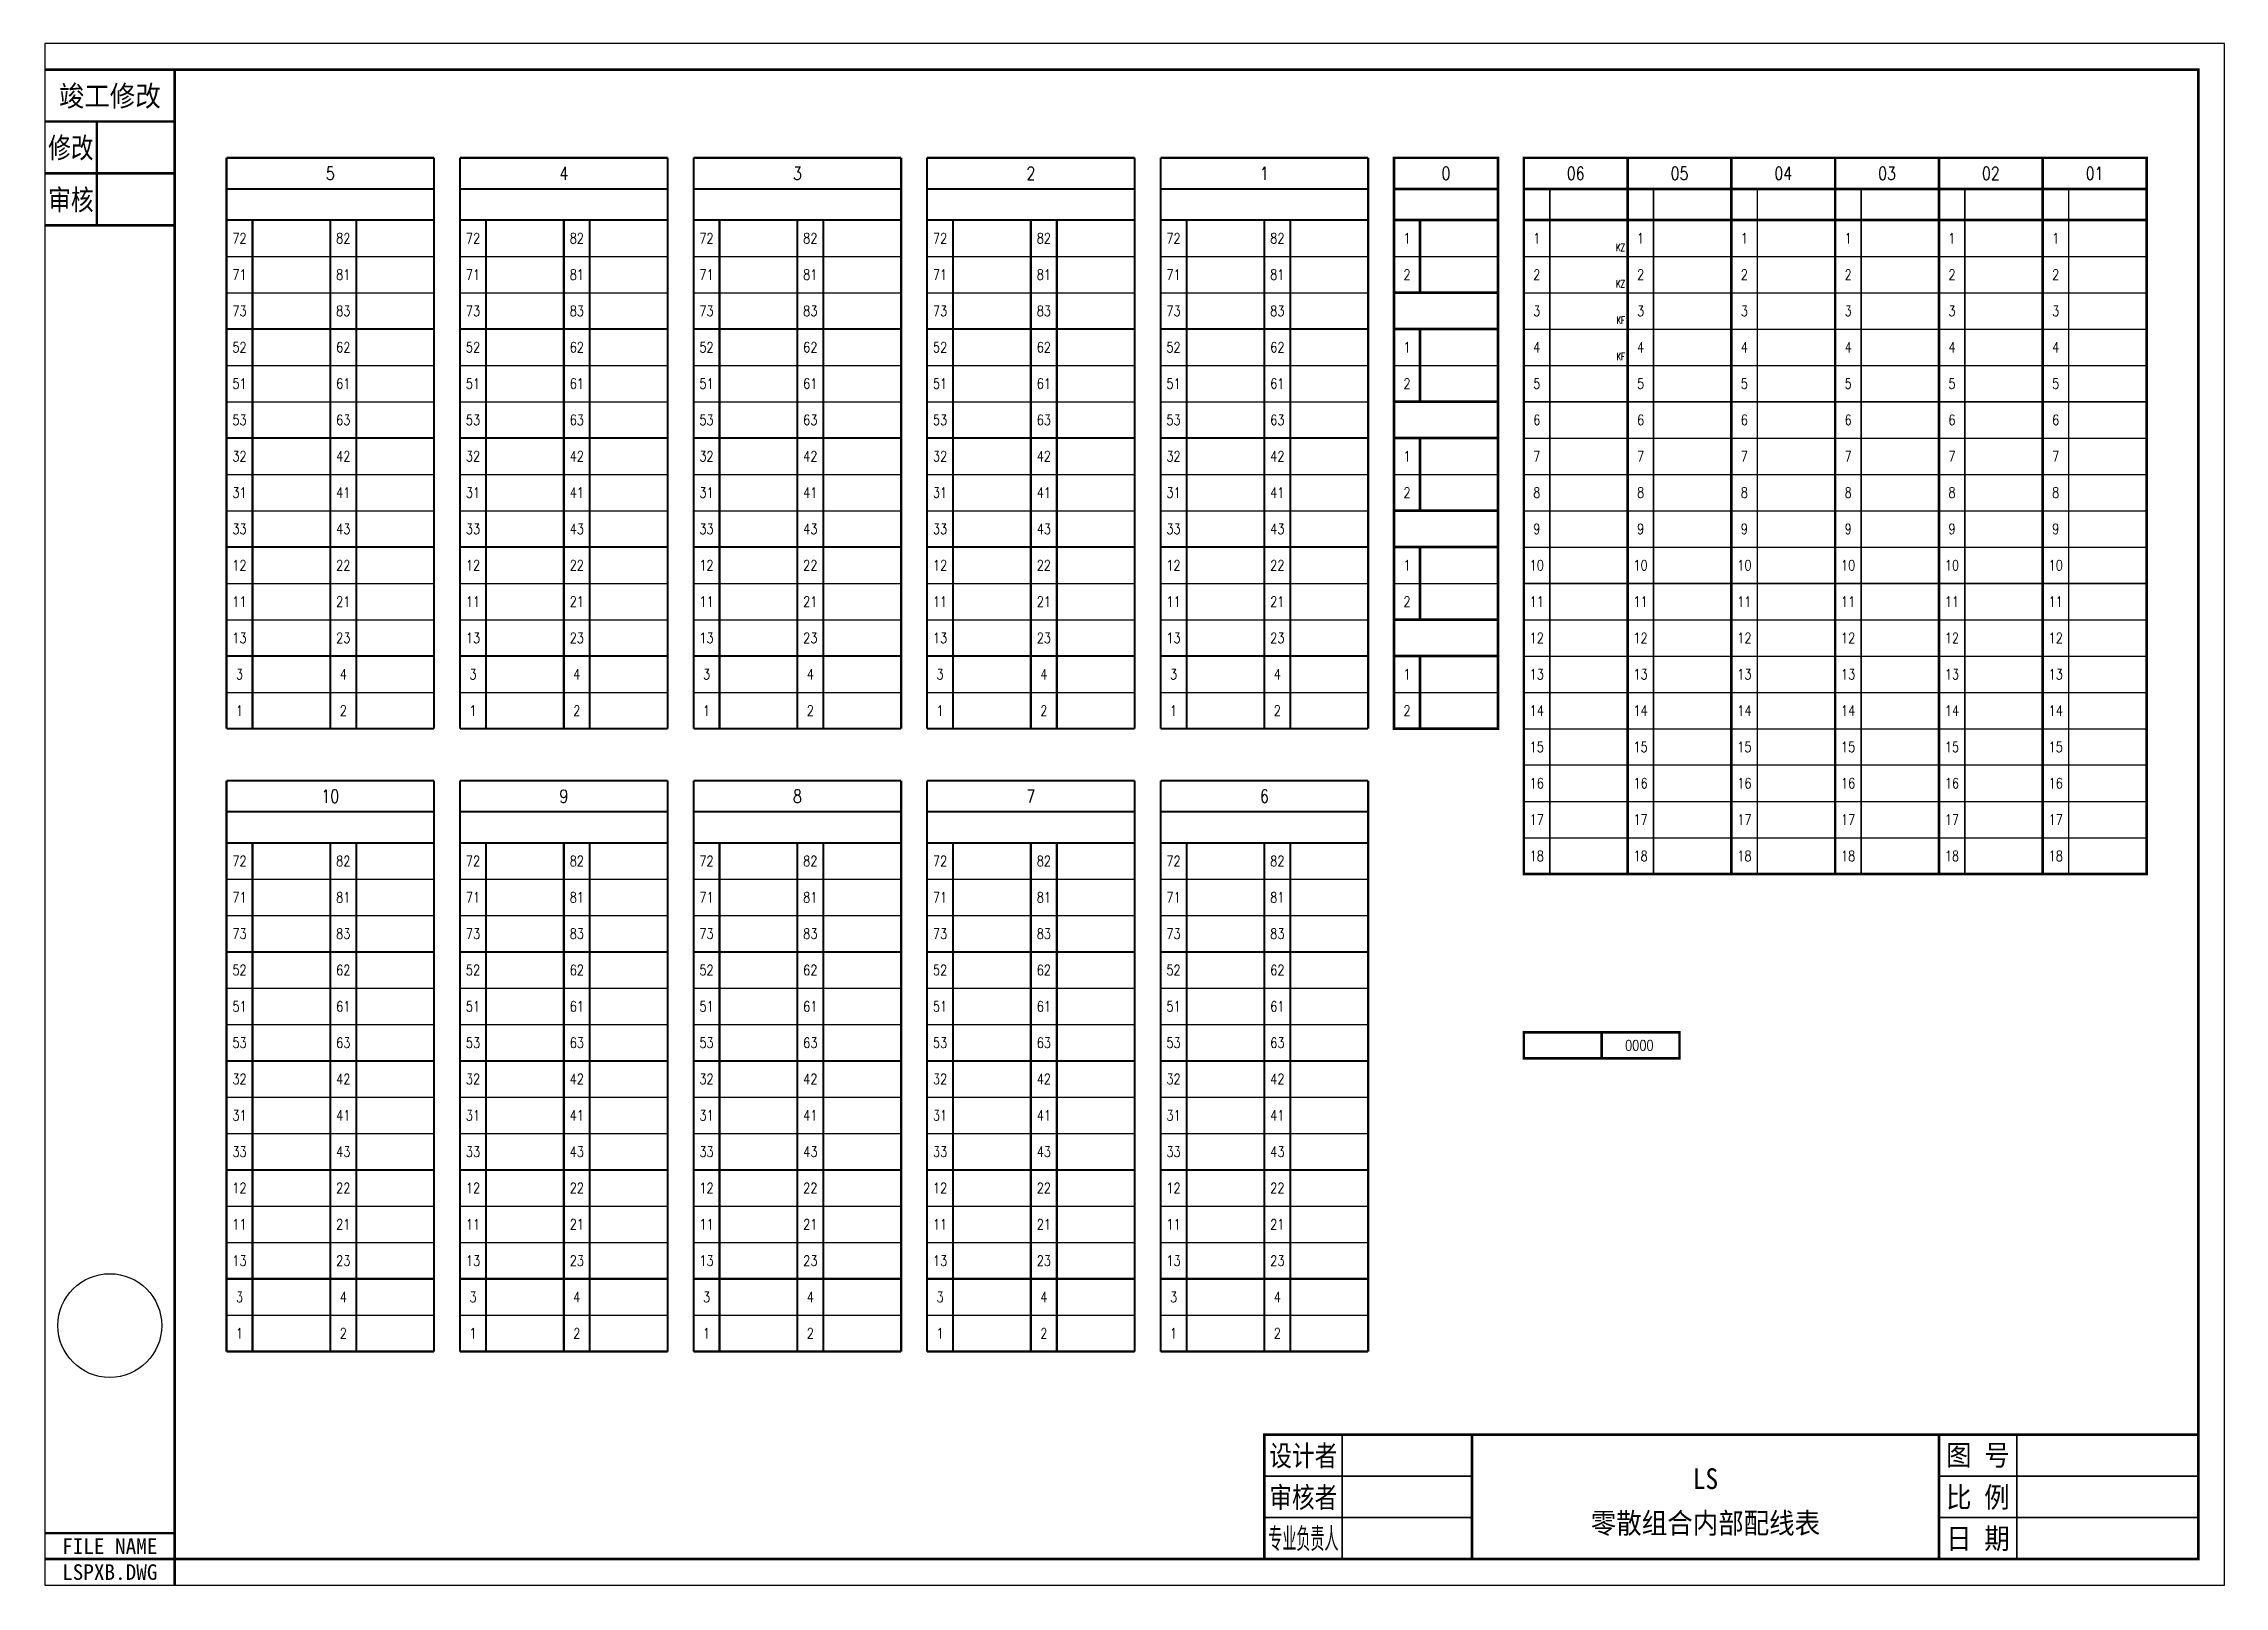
# Model space of a CAD drawing. Extents: x -35 to 385, y -165 to 132.
import ezdxf
from ezdxf.enums import TextEntityAlignment as Align

# ---------------------------------------------------------------- set-up
doc = ezdxf.new("R2010")
doc.units = 0
doc.header["$MEASUREMENT"] = 0
doc.layers.get('0').update_dxf_attribs({"linetype": 'CONTINUOUS'})
doc.styles.add('CHINESE', font='SimSun.ttf', dxfattribs={"width": 0.9})
doc.styles.get("Standard").update_dxf_attribs({"font": 'txt.shx', "width": 0.7, "bigfont": 'hztxt.shx'})

# ---------------------------------------------------------------- blocks, each defined once
blk = doc.blocks.new('LSPXCMBG')
for p, q in [((0, 119), (20, 119)), ((0, 112), (20, 112)), ((0, 105), (20, 105)), ((0, 98), (20, 98)), ((0, 84), (20, 84)), ((0, 77), (20, 77)), ((0, 70), (20, 70)), ((0, 63), (20, 63)), ((0, 49), (20, 49)), ((0, 42), (20, 42)), ((0, 35), (20, 35)), ((0, 28), (20, 28)), ((0, 14), (20, 14)), ((0, 7), (20, 7))]:
    blk.add_line(p, q)
at = {"const_width": 0.3}
for points in [[(5, 0), (5, 132)], [(0, 91), (20, 91)], [(0, 91), (20, 91)], [(0, 56), (20, 56)], [(0, 21), (20, 21)]]:
    blk.add_lwpolyline(points, dxfattribs=at)
at = {"width": 0.8}
for s, p in [('1', (2.5, 122.5)), ('2', (2.5, 115.5)), ('3', (2.5, 108.5)), ('4', (2.5, 101.5)), ('5', (2.5, 94.5)), ('6', (2.5, 87.5)), ('7', (2.5, 80.5)), ('8', (2.5, 73.5)), ('9', (2.5, 66.5)), ('10', (2.5, 59.5)), ('11', (2.5, 52.5)), ('12', (2.5, 45.5)), ('13', (2.5, 38.5)), ('14', (2.5, 31.5)), ('15', (2.5, 24.5)), ('16', (2.5, 17.5)), ('17', (2.5, 10.5)), ('18', (2.5, 3.5))]:
    blk.add_text(s, height=2, dxfattribs=at).set_placement(p, align=Align.MIDDLE)

msp = doc.modelspace()

# ---------------------------------------------------------------- linework, layer by layer
for p, q in [((225, 91), (245, 91)), ((225, 70), (245, 70)), ((225, 49), (245, 49)), ((225, 28), (245, 28)), ((225, 7), (245, 7))]:
    msp.add_line(p, q)
msp.add_lwpolyline([(-35, -165), (385, -165), (385, 132), (-35, 132)], close=True)
for points, const_width in [([(-35, 127), (-10, 127)], 0.5), ([(-35, 117), (-10, 117)], 0.5), ([(-25, 97), (-25, 117)], 0.5), ([(0, 110), (40, 110)], 0.4), ([(0, 0), (0, 110)], 0.4), ([(40, 0), (40, 110)], 0.4), ([(45, 110), (85, 110)], 0.4), ([(45, 0), (45, 110)], 0.4), ([(85, 0), (85, 110)], 0.4), ([(90, 110), (130, 110)], 0.4), ([(90, 0), (90, 110)], 0.4), ([(130, 0), (130, 110)], 0.4), ([(135, 110), (175, 110)], 0.4), ([(135, 0), (135, 110)], 0.4), ([(175, 0), (175, 110)], 0.4), ([(180, 110), (220, 110)], 0.4), ([(180, 0), (180, 110)], 0.4), ([(220, 0), (220, 110)], 0.4), ([(270, -28), (270, 110)], 0.5), ([(290, -28), (290, 110)], 0.5), ([(310, -28), (310, 110)], 0.5), ([(330, -28), (330, 110)], 0.5), ([(350, -28), (350, 110)], 0.5), ([(-35, 107), (-10, 107)], 0.5), ([(0, 104), (40, 104)], 0.4), ([(45, 104), (85, 104)], 0.4), ([(90, 104), (130, 104)], 0.4), ([(135, 104), (175, 104)], 0.4), ([(180, 104), (220, 104)], 0.4), ([(225, 104), (245, 104)], 0.5), ([(250, 104), (370, 104)], 0.5), ([(-35, 97), (-10, 97)], 0.5), ([(0, 98), (40, 98)], 0.4), ([(5, 0), (5, 98)], 0.4), ([(20, 0), (20, 98)], 0.4), ([(25, 0), (25, 98)], 0.4), ([(45, 98), (85, 98)], 0.4), ([(50, 0), (50, 98)], 0.4), ([(65, 0), (65, 98)], 0.4), ([(70, 0), (70, 98)], 0.4), ([(90, 98), (130, 98)], 0.4), ([(95, 0), (95, 98)], 0.4), ([(110, 0), (110, 98)], 0.4), ([(115, 0), (115, 98)], 0.4), ([(135, 98), (175, 98)], 0.4), ([(140, 0), (140, 98)], 0.4), ([(155, 0), (155, 98)], 0.4), ([(160, 0), (160, 98)], 0.4), ([(180, 98), (220, 98)], 0.4), ([(185, 0), (185, 98)], 0.4), ([(200, 0), (200, 98)], 0.4), ([(205, 0), (205, 98)], 0.4), ([(225, 98), (245, 98)], 0.5), ([(230, 84), (230, 98)], 0.5), ([(250, 98), (370, 98)], 0.5), ([(225, 84), (245, 84)], 0.5), ([(0, 77), (40, 77)], 0.4), ([(45, 77), (85, 77)], 0.4), ([(90, 77), (130, 77)], 0.4), ([(135, 77), (175, 77)], 0.4), ([(180, 77), (220, 77)], 0.4), ([(225, 77), (245, 77)], 0.5), ([(230, 63), (230, 77)], 0.5), ([(225, 63), (245, 63)], 0.5), ([(0, 56), (40, 56)], 0.4), ([(45, 56), (85, 56)], 0.4), ([(90, 56), (130, 56)], 0.4), ([(135, 56), (175, 56)], 0.4), ([(180, 56), (220, 56)], 0.4), ([(225, 56), (245, 56)], 0.5), ([(230, 42), (230, 56)], 0.5), ([(225, 42), (245, 42)], 0.5), ([(0, 35), (40, 35)], 0.4), ([(45, 35), (85, 35)], 0.4), ([(90, 35), (130, 35)], 0.4), ([(135, 35), (175, 35)], 0.4), ([(180, 35), (220, 35)], 0.4), ([(225, 35), (245, 35)], 0.5), ([(230, 21), (230, 35)], 0.5), ([(225, 21), (245, 21)], 0.5), ([(0, 14), (40, 14)], 0.4), ([(45, 14), (85, 14)], 0.4), ([(90, 14), (130, 14)], 0.4), ([(135, 14), (175, 14)], 0.4), ([(180, 14), (220, 14)], 0.4), ([(225, 14), (245, 14)], 0.5), ([(230, 0), (230, 14)], 0.5), ([(0, 0), (40, 0)], 0.4), ([(45, 0), (85, 0)], 0.4), ([(90, 0), (130, 0)], 0.4), ([(135, 0), (175, 0)], 0.4), ([(180, 0), (220, 0)], 0.4), ([(0, -10), (40, -10)], 0.4), ([(0, -120), (0, -10)], 0.4), ([(40, -120), (40, -10)], 0.4), ([(45, -10), (85, -10)], 0.4), ([(45, -120), (45, -10)], 0.4), ([(85, -120), (85, -10)], 0.4), ([(90, -10), (130, -10)], 0.4), ([(90, -120), (90, -10)], 0.4), ([(130, -120), (130, -10)], 0.4), ([(135, -10), (175, -10)], 0.4), ([(135, -120), (135, -10)], 0.4), ([(175, -120), (175, -10)], 0.4), ([(180, -10), (220, -10)], 0.4), ([(180, -120), (180, -10)], 0.4), ([(220, -120), (220, -10)], 0.4), ([(0, -16), (40, -16)], 0.4), ([(45, -16), (85, -16)], 0.4), ([(90, -16), (130, -16)], 0.4), ([(135, -16), (175, -16)], 0.4), ([(180, -16), (220, -16)], 0.4), ([(0, -22), (40, -22)], 0.4), ([(5, -120), (5, -22)], 0.4), ([(20, -120), (20, -22)], 0.4), ([(25, -120), (25, -22)], 0.4), ([(45, -22), (85, -22)], 0.4), ([(50, -120), (50, -22)], 0.4), ([(65, -120), (65, -22)], 0.4), ([(70, -120), (70, -22)], 0.4), ([(90, -22), (130, -22)], 0.4), ([(95, -120), (95, -22)], 0.4), ([(110, -120), (110, -22)], 0.4), ([(115, -120), (115, -22)], 0.4), ([(135, -22), (175, -22)], 0.4), ([(140, -120), (140, -22)], 0.4), ([(155, -120), (155, -22)], 0.4), ([(160, -120), (160, -22)], 0.4), ([(180, -22), (220, -22)], 0.4), ([(185, -120), (185, -22)], 0.4), ([(200, -120), (200, -22)], 0.4), ([(205, -120), (205, -22)], 0.4), ([(0, -43), (40, -43)], 0.4), ([(45, -43), (85, -43)], 0.4), ([(90, -43), (130, -43)], 0.4), ([(135, -43), (175, -43)], 0.4), ([(180, -43), (220, -43)], 0.4), ([(265, -58.5), (265, -63.5)], 0.5), ([(0, -64), (40, -64)], 0.4), ([(45, -64), (85, -64)], 0.4), ([(90, -64), (130, -64)], 0.4), ([(135, -64), (175, -64)], 0.4), ([(180, -64), (220, -64)], 0.4), ([(0, -85), (40, -85)], 0.4), ([(45, -85), (85, -85)], 0.4), ([(90, -85), (130, -85)], 0.4), ([(135, -85), (175, -85)], 0.4), ([(180, -85), (220, -85)], 0.4), ([(0, -106), (40, -106)], 0.4), ([(45, -106), (85, -106)], 0.4), ([(90, -106), (130, -106)], 0.4), ([(135, -106), (175, -106)], 0.4), ([(180, -106), (220, -106)], 0.4), ([(0, -120), (40, -120)], 0.4), ([(45, -120), (85, -120)], 0.4), ([(90, -120), (130, -120)], 0.4), ([(135, -120), (175, -120)], 0.4), ([(180, -120), (220, -120)], 0.4), ([(215, -136), (215, -160)], 0.3), ([(240, -136), (240, -160)], 0.5), ([(330, -136), (330, -160)], 0.5), ([(345, -136), (345, -160)], 0.3), ([(200, -144), (240, -144)], 0.3), ([(330, -144), (380, -144)], 0.3), ([(-35, -155), (-10, -155)], 0.5), ([(200, -152), (240, -152)], 0.3), ([(330, -152), (380, -152)], 0.3), ([(-10, -165), (-10, -160), (-35, -160)], 0.5)]:
    msp.add_lwpolyline(points, dxfattribs=dict(const_width=const_width))
msp.add_lwpolyline([(-10, -160, 0.5, 0.5, 0), (380, -160, 0.5, 0.5, 0), (380, 127, 0.5, 0.5, 0), (-10, 127, 0.5, 0.5, 0)], format="xyseb", close=True)
at = {"const_width": 0.5}
for points in [[(225, 0), (245, 0), (245, 110), (225, 110)], [(250, -28), (370, -28), (370, 110), (250, 110)], [(250, -63.5), (280, -63.5), (280, -58.5), (250, -58.5)], [(200, -160), (380, -160), (380, -136), (200, -136)]]:
    msp.add_lwpolyline(points, close=True, dxfattribs=at)
for points in [[(0, 91), (40, 91)], [(45, 91), (85, 91)], [(90, 91), (130, 91)], [(135, 91), (175, 91)], [(180, 91), (220, 91)], [(0, 84), (40, 84)], [(45, 84), (85, 84)], [(90, 84), (130, 84)], [(135, 84), (175, 84)], [(180, 84), (220, 84)], [(0, 70), (40, 70)], [(45, 70), (85, 70)], [(90, 70), (130, 70)], [(135, 70), (175, 70)], [(180, 70), (220, 70)], [(0, 63), (40, 63)], [(45, 63), (85, 63)], [(90, 63), (130, 63)], [(135, 63), (175, 63)], [(180, 63), (220, 63)], [(0, 49), (40, 49)], [(45, 49), (85, 49)], [(90, 49), (130, 49)], [(135, 49), (175, 49)], [(180, 49), (220, 49)], [(0, 42), (40, 42)], [(45, 42), (85, 42)], [(90, 42), (130, 42)], [(135, 42), (175, 42)], [(180, 42), (220, 42)], [(0, 28), (40, 28)], [(45, 28), (85, 28)], [(90, 28), (130, 28)], [(135, 28), (175, 28)], [(180, 28), (220, 28)], [(0, 21), (40, 21)], [(45, 21), (85, 21)], [(90, 21), (130, 21)], [(135, 21), (175, 21)], [(180, 21), (220, 21)], [(0, 7), (40, 7)], [(45, 7), (85, 7)], [(90, 7), (130, 7)], [(135, 7), (175, 7)], [(180, 7), (220, 7)], [(0, -29), (40, -29)], [(45, -29), (85, -29)], [(90, -29), (130, -29)], [(135, -29), (175, -29)], [(180, -29), (220, -29)], [(0, -36), (40, -36)], [(45, -36), (85, -36)], [(90, -36), (130, -36)], [(135, -36), (175, -36)], [(180, -36), (220, -36)], [(0, -50), (40, -50)], [(45, -50), (85, -50)], [(90, -50), (130, -50)], [(135, -50), (175, -50)], [(180, -50), (220, -50)], [(0, -57), (40, -57)], [(45, -57), (85, -57)], [(90, -57), (130, -57)], [(135, -57), (175, -57)], [(180, -57), (220, -57)], [(0, -71), (40, -71)], [(45, -71), (85, -71)], [(90, -71), (130, -71)], [(135, -71), (175, -71)], [(180, -71), (220, -71)], [(0, -78), (40, -78)], [(45, -78), (85, -78)], [(90, -78), (130, -78)], [(135, -78), (175, -78)], [(180, -78), (220, -78)], [(0, -92), (40, -92)], [(45, -92), (85, -92)], [(90, -92), (130, -92)], [(135, -92), (175, -92)], [(180, -92), (220, -92)], [(0, -99), (40, -99)], [(45, -99), (85, -99)], [(90, -99), (130, -99)], [(135, -99), (175, -99)], [(180, -99), (220, -99)], [(0, -113), (40, -113)], [(45, -113), (85, -113)], [(90, -113), (130, -113)], [(135, -113), (175, -113)], [(180, -113), (220, -113)]]:
    msp.add_lwpolyline(points)
msp.add_circle((-22.5, -115), 10)

# ---------------------------------------------------------------- block references
for p in [(250, -28), (270, -28), (290, -28), (310, -28), (330, -28), (350, -28)]:
    msp.add_blockref('LSPXCMBG', p)

# ---------------------------------------------------------------- texts
at = {"style": 'CHINESE'}
for s, width, p in [('竣工修改', 0.9, (-22.5, 122)), ('修改', 0.8, (-30, 112)), ('审核', 0.8, (-30, 102)), ('设计者', 0.8, (207.5, -140)), ('图 号', 0.9, (337.5, -140)), ('LS', 0.9, (285, -144.5)), ('审核者', 0.8, (207.5, -148)), ('比 例', 0.9, (337.5, -148)), ('零散组合内部配线表', 0.9, (285, -153)), ('日 期', 0.9, (337.5, -156))]:
    msp.add_text(s, height=4, dxfattribs=dict(at, width=width)).set_placement(p, align=Align.MIDDLE)
at = {"color": 3, "width": 0.8}
for s, p in [('5', (20, 107)), ('4', (65, 107)), ('3', (110, 107)), ('2', (155, 107)), ('1', (200, 107)), ('10', (20, -13)), ('9', (65, -13)), ('8', (110, -13)), ('7', (155, -13)), ('6', (200, -13))]:
    msp.add_text(s, height=2.5, dxfattribs=at).set_placement(p, align=Align.MIDDLE)
at = {"width": 0.8}
for s, height, p in [('0', 2.5, (235, 107)), ('06', 2.5, (260, 107)), ('05', 2.5, (280, 107)), ('04', 2.5, (300, 107)), ('03', 2.5, (320, 107)), ('02', 2.5, (340, 107)), ('01', 2.5, (360, 107)), ('1', 2, (227.5, 94.5)), ('2', 2, (227.5, 87.5)), ('1', 2, (227.5, 73.5)), ('2', 2, (227.5, 66.5)), ('1', 2, (227.5, 52.5)), ('2', 2, (227.5, 45.5)), ('1', 2, (227.5, 31.5)), ('2', 2, (227.5, 24.5)), ('1', 2, (227.5, 10.5)), ('2', 2, (227.5, 3.5))]:
    msp.add_text(s, height=height, dxfattribs=at).set_placement(p, align=Align.MIDDLE)
at = {"color": 0, "width": 0.8}
for s, p in [('72', (2.5, 94.5)), ('82', (22.5, 94.5)), ('72', (47.5, 94.5)), ('82', (67.5, 94.5)), ('72', (92.5, 94.5)), ('82', (112.5, 94.5)), ('72', (137.5, 94.5)), ('82', (157.5, 94.5)), ('72', (182.5, 94.5)), ('82', (202.5, 94.5)), ('71', (2.5, 87.5)), ('81', (22.5, 87.5)), ('71', (47.5, 87.5)), ('81', (67.5, 87.5)), ('71', (92.5, 87.5)), ('81', (112.5, 87.5)), ('71', (137.5, 87.5)), ('81', (157.5, 87.5)), ('71', (182.5, 87.5)), ('81', (202.5, 87.5)), ('73', (2.5, 80.5)), ('83', (22.5, 80.5)), ('73', (47.5, 80.5)), ('83', (67.5, 80.5)), ('73', (92.5, 80.5)), ('83', (112.5, 80.5)), ('73', (137.5, 80.5)), ('83', (157.5, 80.5)), ('73', (182.5, 80.5)), ('83', (202.5, 80.5)), ('52', (2.5, 73.5)), ('62', (22.5, 73.5)), ('52', (47.5, 73.5)), ('62', (67.5, 73.5)), ('52', (92.5, 73.5)), ('62', (112.5, 73.5)), ('52', (137.5, 73.5)), ('62', (157.5, 73.5)), ('52', (182.5, 73.5)), ('62', (202.5, 73.5)), ('51', (2.5, 66.5)), ('61', (22.5, 66.5)), ('51', (47.5, 66.5)), ('61', (67.5, 66.5)), ('51', (92.5, 66.5)), ('61', (112.5, 66.5)), ('51', (137.5, 66.5)), ('61', (157.5, 66.5)), ('51', (182.5, 66.5)), ('61', (202.5, 66.5)), ('53', (2.5, 59.5)), ('63', (22.5, 59.5)), ('53', (47.5, 59.5)), ('63', (67.5, 59.5)), ('53', (92.5, 59.5)), ('63', (112.5, 59.5)), ('53', (137.5, 59.5)), ('63', (157.5, 59.5)), ('53', (182.5, 59.5)), ('63', (202.5, 59.5)), ('32', (2.5, 52.5)), ('42', (22.5, 52.5)), ('32', (47.5, 52.5)), ('42', (67.5, 52.5)), ('32', (92.5, 52.5)), ('42', (112.5, 52.5)), ('32', (137.5, 52.5)), ('42', (157.5, 52.5)), ('32', (182.5, 52.5)), ('42', (202.5, 52.5)), ('31', (2.5, 45.5)), ('41', (22.5, 45.5)), ('31', (47.5, 45.5)), ('41', (67.5, 45.5)), ('31', (92.5, 45.5)), ('41', (112.5, 45.5)), ('31', (137.5, 45.5)), ('41', (157.5, 45.5)), ('31', (182.5, 45.5)), ('41', (202.5, 45.5)), ('33', (2.5, 38.5)), ('43', (22.5, 38.5)), ('33', (47.5, 38.5)), ('43', (67.5, 38.5)), ('33', (92.5, 38.5)), ('43', (112.5, 38.5)), ('33', (137.5, 38.5)), ('43', (157.5, 38.5)), ('33', (182.5, 38.5)), ('43', (202.5, 38.5)), ('12', (2.5, 31.5)), ('22', (22.5, 31.5)), ('12', (47.5, 31.5)), ('22', (67.5, 31.5)), ('12', (92.5, 31.5)), ('22', (112.5, 31.5)), ('12', (137.5, 31.5)), ('22', (157.5, 31.5)), ('12', (182.5, 31.5)), ('22', (202.5, 31.5)), ('11', (2.5, 24.5)), ('21', (22.5, 24.5)), ('11', (47.5, 24.5)), ('21', (67.5, 24.5)), ('11', (92.5, 24.5)), ('21', (112.5, 24.5)), ('11', (137.5, 24.5)), ('21', (157.5, 24.5)), ('11', (182.5, 24.5)), ('21', (202.5, 24.5)), ('13', (2.5, 17.5)), ('23', (22.5, 17.5)), ('13', (47.5, 17.5)), ('23', (67.5, 17.5)), ('13', (92.5, 17.5)), ('23', (112.5, 17.5)), ('13', (137.5, 17.5)), ('23', (157.5, 17.5)), ('13', (182.5, 17.5)), ('23', (202.5, 17.5)), ('3', (2.5, 10.5)), ('4', (22.5, 10.5)), ('3', (47.5, 10.5)), ('4', (67.5, 10.5)), ('3', (92.5, 10.5)), ('4', (112.5, 10.5)), ('3', (137.5, 10.5)), ('4', (157.5, 10.5)), ('3', (182.5, 10.5)), ('4', (202.5, 10.5)), ('1', (2.5, 3.5)), ('2', (22.5, 3.5)), ('1', (47.5, 3.5)), ('2', (67.5, 3.5)), ('1', (92.5, 3.5)), ('2', (112.5, 3.5)), ('1', (137.5, 3.5)), ('2', (157.5, 3.5)), ('1', (182.5, 3.5)), ('2', (202.5, 3.5)), ('72', (2.5, -25.5)), ('82', (22.5, -25.5)), ('72', (47.5, -25.5)), ('82', (67.5, -25.5)), ('72', (92.5, -25.5)), ('82', (112.5, -25.5)), ('72', (137.5, -25.5)), ('82', (157.5, -25.5)), ('72', (182.5, -25.5)), ('82', (202.5, -25.5)), ('71', (2.5, -32.5)), ('81', (22.5, -32.5)), ('71', (47.5, -32.5)), ('81', (67.5, -32.5)), ('71', (92.5, -32.5)), ('81', (112.5, -32.5)), ('71', (137.5, -32.5)), ('81', (157.5, -32.5)), ('71', (182.5, -32.5)), ('81', (202.5, -32.5)), ('73', (2.5, -39.5)), ('83', (22.5, -39.5)), ('73', (47.5, -39.5)), ('83', (67.5, -39.5)), ('73', (92.5, -39.5)), ('83', (112.5, -39.5)), ('73', (137.5, -39.5)), ('83', (157.5, -39.5)), ('73', (182.5, -39.5)), ('83', (202.5, -39.5)), ('52', (2.5, -46.5)), ('62', (22.5, -46.5)), ('52', (47.5, -46.5)), ('62', (67.5, -46.5)), ('52', (92.5, -46.5)), ('62', (112.5, -46.5)), ('52', (137.5, -46.5)), ('62', (157.5, -46.5)), ('52', (182.5, -46.5)), ('62', (202.5, -46.5)), ('51', (2.5, -53.5)), ('61', (22.5, -53.5)), ('51', (47.5, -53.5)), ('61', (67.5, -53.5)), ('51', (92.5, -53.5)), ('61', (112.5, -53.5)), ('51', (137.5, -53.5)), ('61', (157.5, -53.5)), ('51', (182.5, -53.5)), ('61', (202.5, -53.5)), ('53', (2.5, -60.5)), ('63', (22.5, -60.5)), ('53', (47.5, -60.5)), ('63', (67.5, -60.5)), ('53', (92.5, -60.5)), ('63', (112.5, -60.5)), ('53', (137.5, -60.5)), ('63', (157.5, -60.5)), ('53', (182.5, -60.5)), ('63', (202.5, -60.5)), ('32', (2.5, -67.5)), ('42', (22.5, -67.5)), ('32', (47.5, -67.5)), ('42', (67.5, -67.5)), ('32', (92.5, -67.5)), ('42', (112.5, -67.5)), ('32', (137.5, -67.5)), ('42', (157.5, -67.5)), ('32', (182.5, -67.5)), ('42', (202.5, -67.5)), ('31', (2.5, -74.5)), ('41', (22.5, -74.5)), ('31', (47.5, -74.5)), ('41', (67.5, -74.5)), ('31', (92.5, -74.5)), ('41', (112.5, -74.5)), ('31', (137.5, -74.5)), ('41', (157.5, -74.5)), ('31', (182.5, -74.5)), ('41', (202.5, -74.5)), ('33', (2.5, -81.5)), ('43', (22.5, -81.5)), ('33', (47.5, -81.5)), ('43', (67.5, -81.5)), ('33', (92.5, -81.5)), ('43', (112.5, -81.5)), ('33', (137.5, -81.5)), ('43', (157.5, -81.5)), ('33', (182.5, -81.5)), ('43', (202.5, -81.5)), ('12', (2.5, -88.5)), ('22', (22.5, -88.5)), ('12', (47.5, -88.5)), ('22', (67.5, -88.5)), ('12', (92.5, -88.5)), ('22', (112.5, -88.5)), ('12', (137.5, -88.5)), ('22', (157.5, -88.5)), ('12', (182.5, -88.5)), ('22', (202.5, -88.5)), ('11', (2.5, -95.5)), ('21', (22.5, -95.5)), ('11', (47.5, -95.5)), ('21', (67.5, -95.5)), ('11', (92.5, -95.5)), ('21', (112.5, -95.5)), ('11', (137.5, -95.5)), ('21', (157.5, -95.5)), ('11', (182.5, -95.5)), ('21', (202.5, -95.5)), ('13', (2.5, -102.5)), ('23', (22.5, -102.5)), ('13', (47.5, -102.5)), ('23', (67.5, -102.5)), ('13', (92.5, -102.5)), ('23', (112.5, -102.5)), ('13', (137.5, -102.5)), ('23', (157.5, -102.5)), ('13', (182.5, -102.5)), ('23', (202.5, -102.5)), ('3', (2.5, -109.5)), ('4', (22.5, -109.5)), ('3', (47.5, -109.5)), ('4', (67.5, -109.5)), ('3', (92.5, -109.5)), ('4', (112.5, -109.5)), ('3', (137.5, -109.5)), ('4', (157.5, -109.5)), ('3', (182.5, -109.5)), ('4', (202.5, -109.5)), ('1', (2.5, -116.5)), ('2', (22.5, -116.5)), ('1', (47.5, -116.5)), ('2', (67.5, -116.5)), ('1', (92.5, -116.5)), ('2', (112.5, -116.5)), ('1', (137.5, -116.5)), ('2', (157.5, -116.5)), ('1', (182.5, -116.5)), ('2', (202.5, -116.5))]:
    msp.add_text(s, height=2, dxfattribs=at).set_placement(p, align=Align.MIDDLE)
at = {"color": 1, "width": 0.7}
for s, p in [('KZ', (269.5, 92)), ('KZ', (269.5, 85)), ('KF', (269.5, 78)), ('KF', (269.5, 71))]:
    msp.add_text(s, height=1.4, dxfattribs=at).set_placement(p, align=Align.RIGHT)
at = {"width": 0.8}
msp.add_text('0000', height=2, dxfattribs=at).set_placement((275, -62), align=Align.RIGHT)
at = {"style": 'CHINESE', "width": 0.478723}
msp.add_text('专业负责人', height=4, dxfattribs=at).set_placement((200.77, -158), (214.27, -158), align=Align.FIT)
at = {"style": 'CHINESE'}
for s, p in [('FILE NAME', (-22.5, -157.5)), ('LSPXB.DWG', (-22.5, -162.5))]:
    msp.add_text(s, height=3, dxfattribs=at).set_placement(p, align=Align.MIDDLE)

doc.saveas('drawing.dxf')
